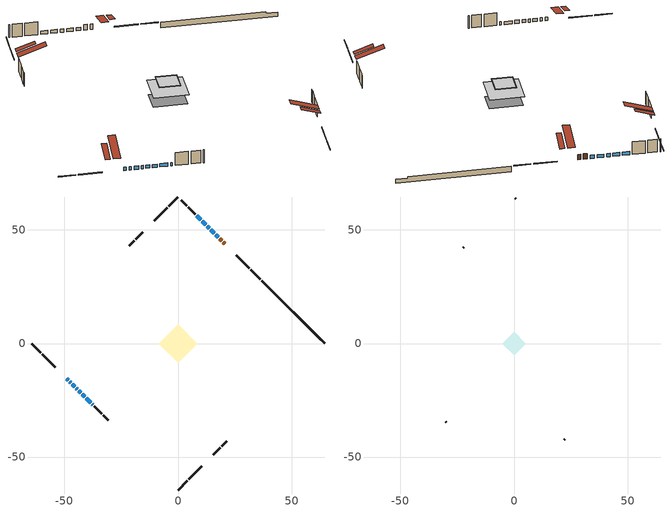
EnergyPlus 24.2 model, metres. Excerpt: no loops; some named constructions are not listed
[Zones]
conditioned space
 floor outside (Floor1 construction): -1.35,0 0,1.35 1.35,0 0,-1.35 z0.76
 floor adiabatic (AdiabaticFloorConstruction): -8.45,0 0,8.45 8.45,0 0,-8.45 z3.2
 floor foundation (Slab1 construction): -6.93,1.27 -1.27,6.93 6.93,-1.27 1.27,-6.93 z-1.29
 wall outside (RimJoist1 construction): 0,-64.51 4.1,-60.41 / -64.51,0 -60.41,-4.1 / 0,64.51 -4.1,60.41 / 36.12,28.39 32.02,32.49 z0.76:1.06
 wall outside (RimJoist2 construction): 4.76,-59.75 10.44,-54.07 / -59.75,-4.76 -54.07,-10.44 / -4.76,59.75 -10.44,54.07 / 31.36,33.15 25.68,38.83 z0.76:1.06
 wall outside (AdiabaticWallConstruction 1): 20.66,43.85 20,44.51 / 19.34,45.17 18.41,46.1 z0.76:2.79
 wall outside (AdiabaticWallConstruction): -49.05,-15.46 -48.4,-16.11 / 17.75,46.75 16.68,47.83 / -47.74,-16.77 -47.2,-17.31 / -46.55,-17.96 -45.47,-19.04 / 16.02,48.49 14.4,50.11 / -44.81,-19.7 -44.38,-20.13 / 13.75,50.76 12.88,51.63 / -43.72,-20.78 -42.83,-21.68 / -42.17,-22.34 -41.09,-23.42 / -40.44,-24.07 -38.5,-26.01 / -37.84,-26.67 -37.43,-27.08 / 12.23,52.28 10.61,53.9 / 9.95,54.56 8.23,56.28 z0.76:1.98
 wall outside (Wall1 construction): 15.46,-49.05 18.57,-45.94 / -36.78,-27.73 -33.67,-30.84 / -15.46,49.05 -18.57,45.94 / 7.57,56.94 4.47,60.04 z0.76:5.64
 wall outside (Wall2 construction): 19.22,-45.28 21.53,-42.98 / -33.02,-31.49 -30.72,-33.79 / -19.22,45.28 -21.53,42.98 / 3.81,60.7 1.51,63 z0.76:5.64
 wall foundation (FoundationWall1 construction): 36.78,27.73,-1.29 36.78,27.73,0.76 61.74,2.77,0.76 61.74,2.77,0.19 64.51,0,0.19 64.51,0,-1.29
 window (WindowConstruction 10): -49.05,-15.46 -48.4,-16.11 z0.76:1.98
 window (WindowConstruction 6): 17.75,46.76 16.68,47.83 z0.76:1.98
 window (WindowConstruction 7): -47.74,-16.77 -47.2,-17.31 z0.76:1.98
 window (WindowConstruction 8): -46.55,-17.96 -45.47,-19.04 z0.76:1.98
 window (WindowConstruction 9): 16.02,48.49 14.4,50.11 z0.76:1.98
 window (WindowConstruction 11): -44.81,-19.7 -44.38,-20.13 z0.76:1.98
 window (WindowConstruction 12): 13.75,50.76 12.88,51.63 z0.76:1.98
 window (WindowConstruction): -43.72,-20.79 -42.83,-21.68 z0.76:1.98
 window (WindowConstruction 1): -42.17,-22.34 -41.09,-23.42 z0.76:1.98
 window (WindowConstruction 2): -40.44,-24.07 -38.5,-26.01 z0.76:1.98
 window (WindowConstruction 3): -37.84,-26.67 -37.43,-27.07 z0.76:1.98
 window (WindowConstruction 4): 12.23,52.28 10.61,53.9 z0.76:1.98
 window (WindowConstruction 5): 9.95,54.56 8.23,56.28 z0.76:1.98
 door (Door): 20.66,43.85 20,44.51 z0.76:2.79
 door (Door 1): 19.34,45.17 18.41,46.1 z0.76:2.79
 ceiling adiabatic (AdiabaticFloorConstruction): 0,-8.45 8.45,0 0,8.45 -8.45,0 z3.2
 roof outside (Roof1 construction): 12.34,-52.17,5.64 7.64,-47.47,7.85 6.4,-48.71,7.85 11.1,-53.41,5.64; -52.17,-12.34,5.64 -47.47,-7.64,7.85 -48.71,-6.4,7.85 -53.41,-11.1,5.64; -12.34,52.17,5.64 -7.64,47.47,7.85 -6.4,48.71,7.85 -11.1,53.41,5.64; 23.78,40.73,5.64 19.08,36.02,7.85 20.32,34.79,7.85 25.02,39.49,5.64
attic - vented
 floor to conditioned space (Floor2 construction Reversed): -4.83,0 0,4.83 4.83,0 0,-4.83 z5.64
 floor to conditioned space (Floor3 construction Reversed): -5.15,0 0,5.15 5.15,0 0,-5.15 z5.64
 wall outside (Wall3 construction): 22.18,-42.33 22.38,-42.13 / -30.06,-34.45 -29.86,-34.65 / -22.18,42.33 -22.38,42.13 / 0.85,63.66 0.66,63.85 z0.76:5.64
 roof outside (Roof2 construction): 14.81,-49.7,5.64 7.93,-42.83,8.88 6.12,-44.64,8.88 13,-51.51,5.64; -49.7,-14.81,5.64 -42.83,-7.93,8.88 -44.64,-6.12,8.88 -51.51,-13,5.64; -14.81,49.7,5.64 -7.93,42.83,8.88 -6.12,44.64,8.88 -13,51.51,5.64; 21.31,43.2,5.64 14.44,36.32,8.88 16.25,34.51,8.88 23.12,41.38,5.64
[Material] Roughness=Rough; Thermal Absorptance=0.9
Name | Thickness {m} | Conductivity {W/m-K} | Density {kg/m3} | Specific Heat {J/kg-K} | Solar Absorptance | Visible Absorptance
ceiling loosefill ins | 0.169333 | 0.0480833 | 16.02 | 1046.75 | 0.7 | 0.7
ceiling stud and cavity | 0.1397 | 0.0989241 | 65.682 | 1177.47 | 0.7 | 0.7
ceiling stud and cavity 1 | 0.1397 | 0.124744 | 65.682 | 1177.47 | 0.7 | 0.7
gypsum board | 0.0127 | 0.160291 | 801 | 837.4 | 0.6 | 0.6
[Construction]
Floor2 construction: ceiling loosefill ins, ceiling stud and cavity, gypsum board
Floor3 construction: ceiling loosefill ins, ceiling stud and cavity 1, gypsum board
[EnergyManagementSystem:OutputVariable] Type of Data in Variable=Summed; Update Frequency=ZoneTimestep
Name | EMS Variable | EMS Program or Subroutine | Units
loads_clg_rim_joists_annual_outvar; Energy Management System Output Variable 28 | loads_clg_rim_joists | component_loads_program | J
loads_clg_foundation_walls_annual_outvar; Energy Management System Output Variable 29 | loads_clg_foundation_walls | component_loads_program | J
loads_clg_doors_annual_outvar; Energy Management System Output Variable 30 | loads_clg_doors | component_loads_program | J
loads_clg_windows_conduction_annual_outvar; Energy Management System Output Variable 31 | loads_clg_windows_conduction | component_loads_program | J
loads_clg_windows_solar_annual_outvar; Energy Management System Output Variable 32 | loads_clg_windows_solar | component_loads_program | J
loads_clg_skylights_conduction_annual_outvar; Energy Management System Output Variable 33 | loads_clg_skylights_conduction | component_loads_program | J
loads_clg_skylights_solar_annual_outvar; Energy Management System Output Variable 34 | loads_clg_skylights_solar | component_loads_program | J
loads_clg_floors_annual_outvar; Energy Management System Output Variable 35 | loads_clg_floors | component_loads_program | J
loads_clg_slabs_annual_outvar; Energy Management System Output Variable 36 | loads_clg_slabs | component_loads_program | J
loads_clg_internal_mass_annual_outvar; Energy Management System Output Variable 37 | loads_clg_internal_mass | component_loads_program | J
loads_clg_infil_annual_outvar; Energy Management System Output Variable 38 | loads_clg_infil | component_loads_program | J
loads_clg_natvent_annual_outvar; Energy Management System Output Variable 39 | loads_clg_natvent | component_loads_program | J
loads_clg_mechvent_annual_outvar; Energy Management System Output Variable 40 | loads_clg_mechvent | component_loads_program | J
loads_clg_whf_annual_outvar; Energy Management System Output Variable 41 | loads_clg_whf | component_loads_program | J
loads_clg_ducts_annual_outvar; Energy Management System Output Variable 42 | loads_clg_ducts | component_loads_program | J
loads_clg_intgains_annual_outvar; Energy Management System Output Variable 43 | loads_clg_intgains | component_loads_program | J
loads_clg_lighting_annual_outvar; Energy Management System Output Variable 44 | loads_clg_lighting | component_loads_program | J
loads_htg_tot_annual_outvar; Energy Management System Output Variable 1; Energy Management System Output Variable 45 | loads_htg_tot | total_loads_program | J
loads_clg_tot_annual_outvar; Energy Management System Output Variable 2; Energy Management System Output Variable 46 | loads_clg_tot | total_loads_program | J
Energy Management System Output Variable 3 | htg_unmet_hours | unmet_hours_program | hr
Energy Management System Output Variable 4 | clg_unmet_hours | unmet_hours_program | hr
Energy Management System Output Variable 5 | loads_htg_roofs | component_loads_program | J
Energy Management System Output Variable 6 | loads_htg_ceilings | component_loads_program | J
Energy Management System Output Variable 7 | loads_htg_walls | component_loads_program | J
Energy Management System Output Variable 8 | loads_htg_rim_joists | component_loads_program | J
Energy Management System Output Variable 9 | loads_htg_foundation_walls | component_loads_program | J
Energy Management System Output Variable 10 | loads_htg_doors | component_loads_program | J
Energy Management System Output Variable 11 | loads_htg_windows_conduction | component_loads_program | J
Energy Management System Output Variable 12 | loads_htg_windows_solar | component_loads_program | J
Energy Management System Output Variable 13 | loads_htg_skylights_conduction | component_loads_program | J
Energy Management System Output Variable 14 | loads_htg_skylights_solar | component_loads_program | J
Energy Management System Output Variable 15 | loads_htg_floors | component_loads_program | J
Energy Management System Output Variable 16 | loads_htg_slabs | component_loads_program | J
Energy Management System Output Variable 17 | loads_htg_internal_mass | component_loads_program | J
Energy Management System Output Variable 18 | loads_htg_infil | component_loads_program | J
Energy Management System Output Variable 19 | loads_htg_natvent | component_loads_program | J
Energy Management System Output Variable 20 | loads_htg_mechvent | component_loads_program | J
Energy Management System Output Variable 21 | loads_htg_whf | component_loads_program | J
Energy Management System Output Variable 22 | loads_htg_ducts | component_loads_program | J
Energy Management System Output Variable 23 | loads_htg_intgains | component_loads_program | J
Energy Management System Output Variable 24 | loads_htg_lighting | component_loads_program | J
Energy Management System Output Variable 25 | loads_clg_roofs | component_loads_program | J
Energy Management System Output Variable 26 | loads_clg_ceilings | component_loads_program | J
Energy Management System Output Variable 27 | loads_clg_walls | component_loads_program | J
[Schedule:Day:Interval]
interior lighting schedule day: No, 01:00, 0.108182, 04:00, 0.0901515, 05:00, 0.0991667, 06:00, 0.162273, 07:00, 0.270455, 08:00, 0.342576, 10:00, 0.369621, 11:00, 0.351591, 12:00, 0.333561, 13:00, 0.324545, 14:00, 0.31553, 15:00, 0.333561, 16:00, 0.369621, 17:00, 0.450758, 18:00, 0.585985, 19:00, 0.775303, 20:00, 0.955606, 21:00, 0.991667, 22:00, 0.712197, 23:00, 0.360606, 24:00, 0.162273
interior lighting schedule day 1: No, 01:00, 0.100909, 04:00, 0.0840909, 05:00, 0.0925, 06:00, 0.151364, 07:00, 0.252273, 08:00, 0.319545, 10:00, 0.344773, 11:00, 0.327955, 12:00, 0.311136, 13:00, 0.302727, 14:00, 0.294318, 15:00, 0.311136, 16:00, 0.344773, 17:00, 0.420455, 18:00, 0.546591, 19:00, 0.723182, 20:00, 0.891364, 21:00, 0.925, 22:00, 0.664318, 23:00, 0.336364, 24:00, 0.151364
interior lighting schedule day 2: No, 01:00, 0.0927273, 04:00, 0.0772727, 05:00, 0.085, 06:00, 0.139091, 07:00, 0.231818, 08:00, 0.293636, 10:00, 0.316818, 11:00, 0.301364, 12:00, 0.285909, 13:00, 0.278182, 14:00, 0.270455, 15:00, 0.285909, 16:00, 0.316818, 17:00, 0.386364, 18:00, 0.502273, 19:00, 0.664545, 20:00, 0.819091, 21:00, 0.85, 22:00, 0.610455, 23:00, 0.309091, 24:00, 0.139091
interior lighting schedule day 3: No, 01:00, 0.0845455, 04:00, 0.0704545, 05:00, 0.0775, 06:00, 0.126818, 07:00, 0.211364, 08:00, 0.267727, 10:00, 0.288864, 11:00, 0.274773, 12:00, 0.260682, 13:00, 0.253636, 14:00, 0.246591, 15:00, 0.260682, 16:00, 0.288864, 17:00, 0.352273, 18:00, 0.457955, 19:00, 0.605909, 20:00, 0.746818, 21:00, 0.775, 22:00, 0.556591, 23:00, 0.281818, 24:00, 0.126818
interior lighting schedule day 4: No, 01:00, 0.0763636, 04:00, 0.0636364, 05:00, 0.07, 06:00, 0.114545, 07:00, 0.190909, 08:00, 0.241818, 10:00, 0.260909, 11:00, 0.248182, 12:00, 0.235455, 13:00, 0.229091, 14:00, 0.222727, 15:00, 0.235455, 16:00, 0.260909, 17:00, 0.318182, 18:00, 0.413636, 19:00, 0.547273, 20:00, 0.674545, 21:00, 0.7, 22:00, 0.502727, 23:00, 0.254545, 24:00, 0.114545
interior lighting schedule day 5: No, 01:00, 0.0727273, 04:00, 0.0606061, 05:00, 0.0666667, 06:00, 0.109091, 07:00, 0.181818, 08:00, 0.230303, 10:00, 0.248485, 11:00, 0.236364, 12:00, 0.224242, 13:00, 0.218182, 14:00, 0.212121, 15:00, 0.224242, 16:00, 0.248485, 17:00, 0.30303, 18:00, 0.393939, 19:00, 0.521212, 20:00, 0.642424, 21:00, 0.666667, 22:00, 0.478788, 23:00, 0.242424, 24:00, 0.109091
interior lighting schedule day 6: No, 01:00, 0.0745455, 04:00, 0.0621212, 05:00, 0.0683333, 06:00, 0.111818, 07:00, 0.186364, 08:00, 0.236061, 10:00, 0.254697, 11:00, 0.242273, 12:00, 0.229848, 13:00, 0.223636, 14:00, 0.217424, 15:00, 0.229848, 16:00, 0.254697, 17:00, 0.310606, 18:00, 0.403788, 19:00, 0.534242, 20:00, 0.658485, 21:00, 0.683333, 22:00, 0.490758, 23:00, 0.248485, 24:00, 0.111818
interior lighting schedule day 7: No, 01:00, 0.08, 04:00, 0.0666667, 05:00, 0.0733333, 06:00, 0.12, 07:00, 0.2, 08:00, 0.253333, 10:00, 0.273333, 11:00, 0.26, 12:00, 0.246667, 13:00, 0.24, 14:00, 0.233333, 15:00, 0.246667, 16:00, 0.273333, 17:00, 0.333333, 18:00, 0.433333, 19:00, 0.573333, 20:00, 0.706667, 21:00, 0.733333, 22:00, 0.526667, 23:00, 0.266667, 24:00, 0.12
interior lighting schedule day 8: No, 01:00, 0.0890909, 04:00, 0.0742424, 05:00, 0.0816667, 06:00, 0.133636, 07:00, 0.222727, 08:00, 0.282121, 10:00, 0.304394, 11:00, 0.289545, 12:00, 0.274697, 13:00, 0.267273, 14:00, 0.259848, 15:00, 0.274697, 16:00, 0.304394, 17:00, 0.371212, 18:00, 0.482576, 19:00, 0.638485, 20:00, 0.78697, 21:00, 0.816667, 22:00, 0.586515, 23:00, 0.29697, 24:00, 0.133636
interior lighting schedule day 9: No, 01:00, 0.0972727, 04:00, 0.0810606, 05:00, 0.0891667, 06:00, 0.145909, 07:00, 0.243182, 08:00, 0.30803, 10:00, 0.332348, 11:00, 0.316136, 12:00, 0.299924, 13:00, 0.291818, 14:00, 0.283712, 15:00, 0.299924, 16:00, 0.332348, 17:00, 0.405303, 18:00, 0.526894, 19:00, 0.697121, 20:00, 0.859242, 21:00, 0.891667, 22:00, 0.640379, 23:00, 0.324242, 24:00, 0.145909
interior lighting schedule day 10: No, 01:00, 0.105455, 04:00, 0.0878788, 05:00, 0.0966667, 06:00, 0.158182, 07:00, 0.263636, 08:00, 0.333939, 10:00, 0.360303, 11:00, 0.342727, 12:00, 0.325152, 13:00, 0.316364, 14:00, 0.307576, 15:00, 0.325152, 16:00, 0.360303, 17:00, 0.439394, 18:00, 0.571212, 19:00, 0.755758, 20:00, 0.931515, 21:00, 0.966667, 22:00, 0.694242, 23:00, 0.351515, 24:00, 0.158182
interior lighting schedule day 11: No, 01:00, 0.109091, 04:00, 0.0909091, 05:00, 0.1, 06:00, 0.163636, 07:00, 0.272727, 08:00, 0.345455, 10:00, 0.372727, 11:00, 0.354545, 12:00, 0.336364, 13:00, 0.327273, 14:00, 0.318182, 15:00, 0.336364, 16:00, 0.372727, 17:00, 0.454545, 18:00, 0.590909, 19:00, 0.781818, 20:00, 0.963636, 21:00, 1, 22:00, 0.718182, 23:00, 0.363636, 24:00, 0.163636
interior lighting schedule default day; occupants schedule default day; clothes dryer schedule default day; cooking range schedule default day; misc plug loads schedule default day; general water use schedule default day; heating setpoint default day; cooling setpoint default day; clothes dryer exhaust 0 schedule default day; cooling season schedule day; cooling season schedule day 2; cooling season schedule default day; exterior lighting schedule default day; natural vent schedule default day: No, 24:00, 0
occupants schedule day: No, 05:00, 0.426829, 06:00, 0.719512, 07:00, 1, 08:00, 0.670732, 09:00, 0.329268, 14:00, 0.170732, 15:00, 0.231707, 16:00, 0.329268, 17:00, 0.5, 18:00, 0.670732, 19:00, 0.829268, 21:00, 1, 22:00, 0.853659, 23:00, 0.646341, 24:00, 0.426829
clothes dryer schedule day; clothes dryer exhaust 0 schedule day: No, 01:00, 0.123457, 02:00, 0.0740741, 03:00, 0.0493827, 04:00, 0.0246914, 05:00, 0.0493827, 06:00, 0.0740741, 07:00, 0.197531, 08:00, 0.395062, 09:00, 0.592593, 10:00, 0.839506, 11:00, 0.962963, 12:00, 1, 13:00, 0.91358, 14:00, 0.82716, 15:00, 0.716049, 16:00, 0.753086, 17:00, 0.679012, 18:00, 0.666667, 20:00, 0.62963, 21:00, 0.641975, 22:00, 0.666667, 23:00, 0.54321, 24:00, 0.296296
cooking range schedule day: No, 05:00, 0.0597015, 06:00, 0.11194, 07:00, 0.171642, 08:00, 0.291045, 11:00, 0.343284, 12:00, 0.402985, 13:00, 0.462687, 14:00, 0.343284, 15:00, 0.291045, 16:00, 0.402985, 17:00, 0.567164, 18:00, 1, 19:00, 0.850746, 20:00, 0.432836, 21:00, 0.291045, 22:00, 0.231343, 23:00, 0.171642, 24:00, 0.11194
misc plug loads schedule day: No, 06:00, 0.705882, 07:00, 0.745098, 08:00, 0.803922, 15:00, 0.823529, 16:00, 0.862745, 17:00, 0.921569, 18:00, 0.980392, 19:00, 1, 20:00, 0.980392, 21:00, 0.941176, 22:00, 0.862745, 23:00, 0.784314, 24:00, 0.72549
general water use schedule day: No, 01:00, 0.315068, 03:00, 0.287671, 04:00, 0.342466, 05:00, 0.369863, 06:00, 0.520548, 07:00, 0.60274, 08:00, 0.534247, 10:00, 0.506849, 11:00, 0.465753, 14:00, 0.479452, 15:00, 0.534247, 16:00, 0.589041, 17:00, 0.69863, 18:00, 0.876712, 19:00, 0.890411, 20:00, 0.986301, 21:00, 1, 22:00, 0.863014, 23:00, 0.616438, 24:00, 0.465753
heating setpoint day: No, 24:00, 21
cooling setpoint day: No, 24:00, 25
cooling season schedule day 1: No, 24:00, 1
exterior lighting schedule day: No, 01:00, 0.566667, 03:00, 0.524167, 05:00, 0.495833, 06:00, 0.5525, 07:00, 0.623333, 08:00, 0.580833, 09:00, 0.439167, 10:00, 0.354167, 12:00, 0.34, 13:00, 0.354167, 14:00, 0.396667, 15:00, 0.425, 16:00, 0.495833, 17:00, 0.623333, 18:00, 0.793333, 19:00, 0.906667, 20:00, 0.963333, 21:00, 0.991667, 22:00, 0.920833, 23:00, 0.793333, 24:00, 0.665833
exterior lighting schedule day 1: No, 01:00, 0.528571, 03:00, 0.488929, 05:00, 0.4625, 06:00, 0.515357, 07:00, 0.581429, 08:00, 0.541786, 09:00, 0.409643, 10:00, 0.330357, 12:00, 0.317143, 13:00, 0.330357, 14:00, 0.37, 15:00, 0.396429, 16:00, 0.4625, 17:00, 0.581429, 18:00, 0.74, 19:00, 0.845714, 20:00, 0.898571, 21:00, 0.925, 22:00, 0.858929, 23:00, 0.74, 24:00, 0.621071
exterior lighting schedule day 10: No, 01:00, 0.552381, 03:00, 0.510952, 05:00, 0.483333, 06:00, 0.538571, 07:00, 0.607619, 08:00, 0.56619, 09:00, 0.428095, 10:00, 0.345238, 12:00, 0.331429, 13:00, 0.345238, 14:00, 0.386667, 15:00, 0.414286, 16:00, 0.483333, 17:00, 0.607619, 18:00, 0.773333, 19:00, 0.88381, 20:00, 0.939048, 21:00, 0.966667, 22:00, 0.897619, 23:00, 0.773333, 24:00, 0.649048
exterior lighting schedule day 11: No, 01:00, 0.571429, 03:00, 0.528571, 05:00, 0.5, 06:00, 0.557143, 07:00, 0.628571, 08:00, 0.585714, 09:00, 0.442857, 10:00, 0.357143, 12:00, 0.342857, 13:00, 0.357143, 14:00, 0.4, 15:00, 0.428571, 16:00, 0.5, 17:00, 0.628571, 18:00, 0.8, 19:00, 0.914286, 20:00, 0.971429, 21:00, 1, 22:00, 0.928571, 23:00, 0.8, 24:00, 0.671429
exterior lighting schedule day 2: No, 01:00, 0.485714, 03:00, 0.449286, 05:00, 0.425, 06:00, 0.473571, 07:00, 0.534286, 08:00, 0.497857, 09:00, 0.376429, 10:00, 0.303571, 12:00, 0.291429, 13:00, 0.303571, 14:00, 0.34, 15:00, 0.364286, 16:00, 0.425, 17:00, 0.534286, 18:00, 0.68, 19:00, 0.777143, 20:00, 0.825714, 21:00, 0.85, 22:00, 0.789286, 23:00, 0.68, 24:00, 0.570714
exterior lighting schedule day 3: No, 01:00, 0.442857, 03:00, 0.409643, 05:00, 0.3875, 06:00, 0.431786, 07:00, 0.487143, 08:00, 0.453929, 09:00, 0.343214, 10:00, 0.276786, 12:00, 0.265714, 13:00, 0.276786, 14:00, 0.31, 15:00, 0.332143, 16:00, 0.3875, 17:00, 0.487143, 18:00, 0.62, 19:00, 0.708571, 20:00, 0.752857, 21:00, 0.775, 22:00, 0.719643, 23:00, 0.62, 24:00, 0.520357
exterior lighting schedule day 4: No, 01:00, 0.4, 03:00, 0.37, 05:00, 0.35, 06:00, 0.39, 07:00, 0.44, 08:00, 0.41, 09:00, 0.31, 10:00, 0.25, 12:00, 0.24, 13:00, 0.25, 14:00, 0.28, 15:00, 0.3, 16:00, 0.35, 17:00, 0.44, 18:00, 0.56, 19:00, 0.64, 20:00, 0.68, 21:00, 0.7, 22:00, 0.65, 23:00, 0.56, 24:00, 0.47
exterior lighting schedule day 5: No, 01:00, 0.380952, 03:00, 0.352381, 05:00, 0.333333, 06:00, 0.371429, 07:00, 0.419048, 08:00, 0.390476, 09:00, 0.295238, 10:00, 0.238095, 12:00, 0.228571, 13:00, 0.238095, 14:00, 0.266667, 15:00, 0.285714, 16:00, 0.333333, 17:00, 0.419048, 18:00, 0.533333, 19:00, 0.609524, 20:00, 0.647619, 21:00, 0.666667, 22:00, 0.619048, 23:00, 0.533333, 24:00, 0.447619
exterior lighting schedule day 6: No, 01:00, 0.390476, 03:00, 0.36119, 05:00, 0.341667, 06:00, 0.380714, 07:00, 0.429524, 08:00, 0.400238, 09:00, 0.302619, 10:00, 0.244048, 12:00, 0.234286, 13:00, 0.244048, 14:00, 0.273333, 15:00, 0.292857, 16:00, 0.341667, 17:00, 0.429524, 18:00, 0.546667, 19:00, 0.624762, 20:00, 0.66381, 21:00, 0.683333, 22:00, 0.634524, 23:00, 0.546667, 24:00, 0.45881
exterior lighting schedule day 7: No, 01:00, 0.419048, 03:00, 0.387619, 05:00, 0.366667, 06:00, 0.408571, 07:00, 0.460952, 08:00, 0.429524, 09:00, 0.324762, 10:00, 0.261905, 12:00, 0.251429, 13:00, 0.261905, 14:00, 0.293333, 15:00, 0.314286, 16:00, 0.366667, 17:00, 0.460952, 18:00, 0.586667, 19:00, 0.670476, 20:00, 0.712381, 21:00, 0.733333, 22:00, 0.680952, 23:00, 0.586667, 24:00, 0.492381
exterior lighting schedule day 8: No, 01:00, 0.466667, 03:00, 0.431667, 05:00, 0.408333, 06:00, 0.455, 07:00, 0.513333, 08:00, 0.478333, 09:00, 0.361667, 10:00, 0.291667, 12:00, 0.28, 13:00, 0.291667, 14:00, 0.326667, 15:00, 0.35, 16:00, 0.408333, 17:00, 0.513333, 18:00, 0.653333, 19:00, 0.746667, 20:00, 0.793333, 21:00, 0.816667, 22:00, 0.758333, 23:00, 0.653333, 24:00, 0.548333
exterior lighting schedule day 9: No, 01:00, 0.509524, 03:00, 0.47131, 05:00, 0.445833, 06:00, 0.496786, 07:00, 0.560476, 08:00, 0.522262, 09:00, 0.394881, 10:00, 0.318452, 12:00, 0.305714, 13:00, 0.318452, 14:00, 0.356667, 15:00, 0.382143, 16:00, 0.445833, 17:00, 0.560476, 18:00, 0.713333, 19:00, 0.815238, 20:00, 0.86619, 21:00, 0.891667, 22:00, 0.827976, 23:00, 0.713333, 24:00, 0.59869
[Schedule:Week:Daily]
heating setpoint Week Rule - Jan1-Dec31: heating setpoint day, heating setpoint day, heating setpoint day, heating setpoint day, heating setpoint day, heating setpoint day, heating setpoint day, heating setpoint default day, heating setpoint default day, heating setpoint default day, heating setpoint default day, heating setpoint default day
cooling setpoint Week Rule - Jan1-Dec31: cooling setpoint day, cooling setpoint day, cooling setpoint day, cooling setpoint day, cooling setpoint day, cooling setpoint day, cooling setpoint day, cooling setpoint default day, cooling setpoint default day, cooling setpoint default day, cooling setpoint default day, cooling setpoint default day
clothes dryer exhaust 0 schedule Week Rule - Jan1-Dec31: clothes dryer exhaust 0 schedule day, clothes dryer exhaust 0 schedule day, clothes dryer exhaust 0 schedule day, clothes dryer exhaust 0 schedule day, clothes dryer exhaust 0 schedule day, clothes dryer exhaust 0 schedule day, clothes dryer exhaust 0 schedule day, clothes dryer exhaust 0 schedule default day, clothes dryer exhaust 0 schedule default day, clothes dryer exhaust 0 schedule default day, clothes dryer exhaust 0 schedule default day, clothes dryer exhaust 0 schedule default day
cooling season schedule Week Rule - Jan1-May26: cooling season schedule day, cooling season schedule day, cooling season schedule day, cooling season schedule day, cooling season schedule day, cooling season schedule day, cooling season schedule day, cooling season schedule default day, cooling season schedule default day, cooling season schedule default day, cooling season schedule default day, cooling season schedule default day
cooling season schedule Week Rule - May27-Jun2: cooling season schedule day, cooling season schedule day, cooling season schedule day, cooling season schedule day, cooling season schedule day, cooling season schedule day 1, cooling season schedule day 1, cooling season schedule default day, cooling season schedule default day, cooling season schedule default day, cooling season schedule default day, cooling season schedule default day
cooling season schedule Week Rule - Jun3-Sep29: cooling season schedule day 1, cooling season schedule day 1, cooling season schedule day 1, cooling season schedule day 1, cooling season schedule day 1, cooling season schedule day 1, cooling season schedule day 1, cooling season schedule default day, cooling season schedule default day, cooling season schedule default day, cooling season schedule default day, cooling season schedule default day
cooling season schedule Week Rule - Sep30-Oct6: cooling season schedule day 1, cooling season schedule day 2, cooling season schedule day 2, cooling season schedule day 2, cooling season schedule day 2, cooling season schedule day 2, cooling season schedule day 2, cooling season schedule default day, cooling season schedule default day, cooling season schedule default day, cooling season schedule default day, cooling season schedule default day
cooling season schedule Week Rule - Oct7-Dec31: cooling season schedule day 2, cooling season schedule day 2, cooling season schedule day 2, cooling season schedule day 2, cooling season schedule day 2, cooling season schedule day 2, cooling season schedule day 2, cooling season schedule default day, cooling season schedule default day, cooling season schedule default day, cooling season schedule default day, cooling season schedule default day
exterior lighting schedule Week Rule - Sep2-Sep29: exterior lighting schedule day 8, exterior lighting schedule day 8, exterior lighting schedule day 8, exterior lighting schedule day 8, exterior lighting schedule day 8, exterior lighting schedule day 8, exterior lighting schedule day 8, exterior lighting schedule default day, exterior lighting schedule default day, exterior lighting schedule default day, exterior lighting schedule default day, exterior lighting schedule default day
exterior lighting schedule Week Rule - Sep30-Oct6: exterior lighting schedule day 8, exterior lighting schedule day 9, exterior lighting schedule day 9, exterior lighting schedule day 9, exterior lighting schedule day 9, exterior lighting schedule day 9, exterior lighting schedule day 9, exterior lighting schedule default day, exterior lighting schedule default day, exterior lighting schedule default day, exterior lighting schedule default day, exterior lighting schedule default day
exterior lighting schedule Week Rule - Oct7-Oct27: exterior lighting schedule day 9, exterior lighting schedule day 9, exterior lighting schedule day 9, exterior lighting schedule day 9, exterior lighting schedule day 9, exterior lighting schedule day 9, exterior lighting schedule day 9, exterior lighting schedule default day, exterior lighting schedule default day, exterior lighting schedule default day, exterior lighting schedule default day, exterior lighting schedule default day
exterior lighting schedule Week Rule - Oct28-Nov3: exterior lighting schedule day 9, exterior lighting schedule day 9, exterior lighting schedule day 9, exterior lighting schedule day 9, exterior lighting schedule day 10, exterior lighting schedule day 10, exterior lighting schedule day 10, exterior lighting schedule default day, exterior lighting schedule default day, exterior lighting schedule default day, exterior lighting schedule default day, exterior lighting schedule default day
exterior lighting schedule Week Rule - Nov4-Nov24: exterior lighting schedule day 10, exterior lighting schedule day 10, exterior lighting schedule day 10, exterior lighting schedule day 10, exterior lighting schedule day 10, exterior lighting schedule day 10, exterior lighting schedule day 10, exterior lighting schedule default day, exterior lighting schedule default day, exterior lighting schedule default day, exterior lighting schedule default day, exterior lighting schedule default day
exterior lighting schedule Week Rule - Nov25-Dec1: exterior lighting schedule day 10, exterior lighting schedule day 10, exterior lighting schedule day 10, exterior lighting schedule day 10, exterior lighting schedule day 10, exterior lighting schedule day 10, exterior lighting schedule day 11, exterior lighting schedule default day, exterior lighting schedule default day, exterior lighting schedule default day, exterior lighting schedule default day, exterior lighting schedule default day
exterior lighting schedule Week Rule - Dec2-Dec31: exterior lighting schedule day 11, exterior lighting schedule day 11, exterior lighting schedule day 11, exterior lighting schedule day 11, exterior lighting schedule day 11, exterior lighting schedule day 11, exterior lighting schedule day 11, exterior lighting schedule default day, exterior lighting schedule default day, exterior lighting schedule default day, exterior lighting schedule default day, exterior lighting schedule default day
natural vent schedule Week Rule - Jan1-Dec31: natural vent schedule default day, natural vent schedule default day, natural vent schedule default day, natural vent schedule default day, natural vent schedule default day, natural vent schedule default day, natural vent schedule default day, natural vent schedule default day, natural vent schedule default day, natural vent schedule default day, natural vent schedule default day, natural vent schedule default day
[Schedule:Year]
heating setpoint: heating setpoint Week Rule - Jan1-Dec31, 1, 1, 12, 31
cooling setpoint: cooling setpoint Week Rule - Jan1-Dec31, 1, 1, 12, 31
clothes dryer exhaust 0 schedule: clothes dryer exhaust 0 schedule Week Rule - Jan1-Dec31, 1, 1, 12, 31
cooling season schedule: cooling season schedule Week Rule - Jan1-May26, 1, 1, 5, 26, cooling season schedule Week Rule - May27-Jun2, 5, 27, 6, 2, cooling season schedule Week Rule - Jun3-Sep29, 6, 3, 9, 29, cooling season schedule Week Rule - Sep30-Oct6, 9, 30, 10, 6, cooling season schedule Week Rule - Oct7-Dec31, 10, 7, 12, 31
natural vent schedule: natural vent schedule Week Rule - Jan1-Dec31, 1, 1, 12, 31
